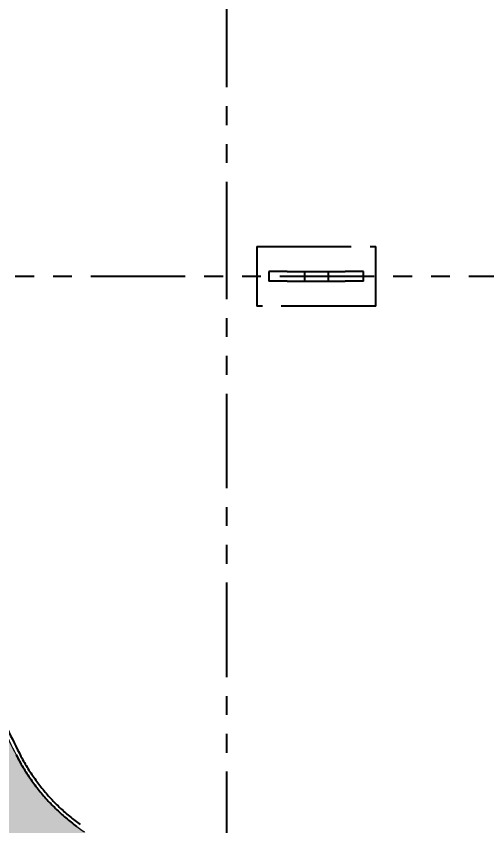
# Model space of a CAD drawing. Header units: millimetres. Extents: x -46397 to 283259, y -8690 to 23983.
# Drawn here: x -23049 to -22259, y 14543 to 15904 of the extents above; entities that cross this region are included whole.
import ezdxf

# ---------------------------------------------------------------- set-up
doc = ezdxf.new("R2010")
doc.units = ezdxf.units.MM
doc.linetypes.add('CENTER', pattern=[2, 1.25, -0.25, 0.25, -0.25])
doc.linetypes.add('PHANTOM', pattern=[63.50000000000001, 31.75, -6.35, 6.35, -6.35, 6.35, -6.35])
doc.layers.get('Defpoints').update_dxf_attribs({"lineweight": 0})
doc.layers.add('DUONGTAM', color=1, linetype='CENTER', lineweight=0)
doc.layers.add('PHANTOM 2', color=8, linetype='Continuous', lineweight=0)
doc.styles.add('GHI CHÚ 1', font='isocp_IV25.ttf', dxfattribs={"width": 0.8})
doc.dimstyles.new('1-30SCALE', dxfattribs={"dimtxt": 75, "dimasz": 75, "dimexe": 37.5, "dimexo": 30, "dimgap": 30, "dimtad": 1, "dimtoh": 1, "dimdec": 0, "dimdsep": 46, "dimtxsty": 'GHI CHÚ 1', "dimcen": 0.09, "dimclrd": 256, "dimclre": 256, "dimclrt": 2, "dimadec": 0, "dimazin": 0, "dimtfac": 1, "dimtdec": 0, "dimtofl": 0, "dimtmove": 0, "dimatfit": 3, "dimfxl": 1, "dimlwd": 0, "dimlwe": 0, "dimarcsym": 0})

# ---------------------------------------------------------------- blocks, each defined once
blk = doc.blocks.new('BO-2')
at = {"color": 251, "linetype": 'PHANTOM', "ltscale": 5}
for p, q in [((-2997.666515387988, -2.335036126221894), (-2997.666515387988, 988.6649638731383)), ((-2947.666515387922, 47.66496387377128), (-2747.666515387922, 47.66496387377128)), ((-2947.666515387926, 47.66496387377128), (-2947.666515387926, -52.33503612622872)), ((-2747.666515387926, -52.33503612622872), (-2747.666515387926, 47.66496387377128)), ((-2896.303148983716, 5.664963873690795), (-2927.091300174448, 5.66496387377083)), ((-2896.303148983705, 5.664963873690795), (-2799.024607286716, 5.664963873690795)), ((-2867.666515387926, 5.664963873690795), (-2867.666515387926, -10.33503612630921)), ((-2827.666515387926, 5.664963873690795), (-2827.666515387926, -10.33503612630921)), ((-2768.303849182143, 5.66496387377083), (-2799.024607286712, 5.664963873690795)), ((-3543.895452415834, -2.335036126492014), (3548.56242174965, -2.335036126199611)), ((-2997.666515387988, -993.3350361257558), (-2997.666515387988, -2.335036126221894)), ((-2896.303148983716, -10.33503612630921), (-2927.091300174448, -10.33503612622917)), ((-2896.303148983705, -10.33503612630921), (-2799.024607286716, -10.33503612630921)), ((-2768.303849182143, -10.33503612622917), (-2799.024607286712, -10.33503612630921)), ((-2747.666515387922, -52.33503612622872), (-2947.666515387922, -52.33503612622872))]:
    blk.add_line(p, q, dxfattribs=at)
for centre, radius, start, end in [((-1764.895452415334, -2.335036126221894), 1773.000000000475, 153.1244059284301, 206.8755940715699), ((-3047.666515387988, -652.435036125376), 340.9000000000037, 206.8755940715699, 270), ((-3047.666515387991, -652.4350361253905), 334.899999999995, 206.8755941500573, 270)]:
    blk.add_arc(centre, radius, start, end, dxfattribs=at)
at = {"color": 251, "linetype": 'PHANTOM', "ltscale": 5, "extrusion": (-1.426872449300796e-15, 2.521628652987296e-16, -1)}
blk.add_ellipse((-3166.110319420623, -2.335036126308751), major_axis=(1.251256001391241e-10, -1002.5), ratio=0.2384305537338497, start_param=-1.578776461369208, end_param=-1.56281619222069, dxfattribs=at)
at = {"color": 251, "linetype": 'PHANTOM', "ltscale": 5, "extrusion": (-1.429757394069398e-15, 2.521628652987191e-16, -1)}
blk.add_ellipse((-2529.767119219476, -2.335036126309205), major_axis=(1.253450076305465e-10, 1002.5), ratio=0.2379494518479467, start_param=-1.578776461369103, end_param=-1.562816192220585, dxfattribs=at)
blk = doc.blocks.new('*D1637')
at = {"layer": 'Defpoints', "color": 0, "transparency": 16777216}
for p in [(-16048.96359996805, 16993.30314359069), (-23341.4214740192, 15466.64889733562), (-16048.96359996805, 15466.64889733563)]:
    blk.add_point(p, dxfattribs=at)
at = {"layer": 'PHANTOM 2', "linetype": 'Continuous', "lineweight": 0, "transparency": 16777216}
for p, q in [((-23341.4214740192, 15496.64889733562), (-23341.4214740192, 17023.30314359069)), ((-16048.96359996805, 15496.64889733563), (-16048.96359996805, 17023.30314359069)), ((-23251.4214740192, 16993.30314359069), (-16138.96359996805, 16993.30314359069))]:
    blk.add_line(p, q, dxfattribs=at)
at = {"layer": 'PHANTOM 2', "transparency": 16777216}
for points in [[(-23251.4214740192, 17008.30314359069), (-23251.4214740192, 16978.30314359069), (-23341.4214740192, 16993.30314359069)], [(-16138.96359996805, 17008.30314359069), (-16138.96359996805, 16978.30314359069), (-16048.96359996805, 16993.30314359069)]]:
    blk.add_solid(points, dxfattribs=at)
at = {"layer": 'PHANTOM 2', "color": 2, "transparency": 16777216, "insert": (-19695.19253699362, 17072.84086548418), "char_height": 95, "attachment_point": 5, "style": 'GHI CHÚ 1'}
blk.add_mtext('7292', dxfattribs=at)

msp = doc.modelspace()

# ---------------------------------------------------------------- hatches: boundary and pattern name
h = msp.add_hatch()
h.set_pattern_fill('AR-HBONE', color=1, scale=0.3)
h.set_pattern_definition([(45, (0, 17679.12712040497), (0, 43.10522938113193), [91.44, -30.48]), (135, (21.5526, 17700.67972040497), (4.263256414560601e-15, 43.10522938113193), [91.44, -30.48])])
edge = h.paths.add_edge_path()
edge.add_arc((-16645.19253704807, 14816.54889733618), 440.8999999998832, 270, 333.1244059378949)
edge.add_arc((-17927.96359952932, 15466.6488973356), 1878.999999561288, 333.1244059378992, 386.8755940621028)
edge.add_arc((-16645.1925370481, 16116.74889733509), 440.8999999998749, 26.87559406210284, 89.99999999999622)
edge.add_line((-16645.19253704807, 16557.64889733497), (-22745.19253693914, 16557.64889733495))
edge.add_arc((-22745.1925369392, 16116.74889733515), 440.8999999997932, 89.99999999999244, 153.1244059379017)
edge.add_arc((-21462.42147445781, 15466.64889733562), 1878.999999561377, 153.1244059378998, 206.8755940621002)
edge.add_arc((-22745.19253693917, 14816.54889733616), 440.8999999998501, 206.8755940621049, 270.0000000000038)
edge.add_line((-22745.19253693914, 14375.64889733629), (-18542.95520736778, 14375.64889733629))
edge.add_line((-18542.95520736778, 14375.64889733629), (-16645.19253704807, 14375.64889733629))
edge = h.paths.add_edge_path(flags=16)
edge.add_arc((-21462.42147445786, 15466.64889733565), 1778.99999956132, 153.1244059379001, 206.875594062102, ccw=False)
edge.add_arc((-22745.19253693911, 16116.74889733502), 340.8999999999361, 90.00000000000489, 153.1244059378912, ccw=False)
edge.add_line((-22745.19253693914, 16457.64889733495), (-16645.19253704807, 16457.64889733495))
edge.add_arc((-16645.19253704805, 16116.74889733514), 340.899999999805, 26.875594062099026, 90.00000000000489, ccw=False)
edge.add_arc((-17927.96359952941, 15466.64889733559), 1778.999999561374, -26.87559406209931, 26.875594062101413, ccw=False)
edge.add_arc((-16645.19253704802, 14816.5488973361), 340.8999999998056, 269.9999999999902, 333.12440593790194, ccw=False)
edge.add_line((-16645.19253704807, 14475.64889733629), (-22745.19253693914, 14475.64889733629))
edge.add_arc((-22745.19253693914, 14816.54889733615), 340.8999999998623, 206.8755940621037, 270, ccw=False)

# ---------------------------------------------------------------- linework, layer by layer
at = {"layer": 'DUONGTAM', "color": 5, "lineweight": 0, "ltscale": 100}
for points in [[(-16251.91407128057, 16316.05985629978, 0.2826152578026899), (-16645.19253704807, 16557.64889733495), (-22745.19253693914, 16557.64889733495, 0.2826152578026953), (-23138.47100270668, 16316.05985629977, 0.2389308369178763), (-23138.47100270668, 14617.23793837147, 0.2826152578026924), (-22745.19253693914, 14375.64889733629), (-16645.19253704807, 14375.64889733629, 0.2826152578026959), (-16251.91407128054, 14617.23793837147, 0.2389308369178782)], [(-16341.11308823852, 16270.85437683397, 0.2826152578026979), (-16645.19253704807, 16457.64889733495), (-22745.19253693914, 16457.64889733495, 0.2826152578026818), (-23049.27198574872, 16270.85437683396, 0.2389308369178763), (-23049.2719857487, 14662.44341783728, 0.2826152578026784), (-22745.19253693914, 14475.64889733629), (-16645.19253704807, 14475.64889733629, 0.2826152578026827), (-16341.11308823849, 14662.44341783728, 0.2389308369178782)]]:
    msp.add_lwpolyline(points, format="xyb", close=True, dxfattribs=at)

# ---------------------------------------------------------------- block references
msp.add_blockref('BO-2', (-19697.52602160568, 15468.98393346193, -1.499105149170271))

# ---------------------------------------------------------------- dimensions: what is measured, and where the dimension line sits
at = {"layer": 'PHANTOM 2'}
dim = msp.add_linear_dim(base=(-16048.96359996805, 16993.30314359069), p1=(-23341.4214740192, 15466.64889733562), p2=(-16048.96359996805, 15466.64889733563), dimstyle='1-30SCALE', override={"dimtxt": 95, "dimasz": 90, "dimexe": 30, "dimtmove": 1}, dxfattribs=at)
dim.commit()
dim.dimension.update_dxf_attribs({"geometry": '*D1637', "text_midpoint": (-19695.19253699362, 17072.84086548418)})

doc.saveas('drawing.dxf')
